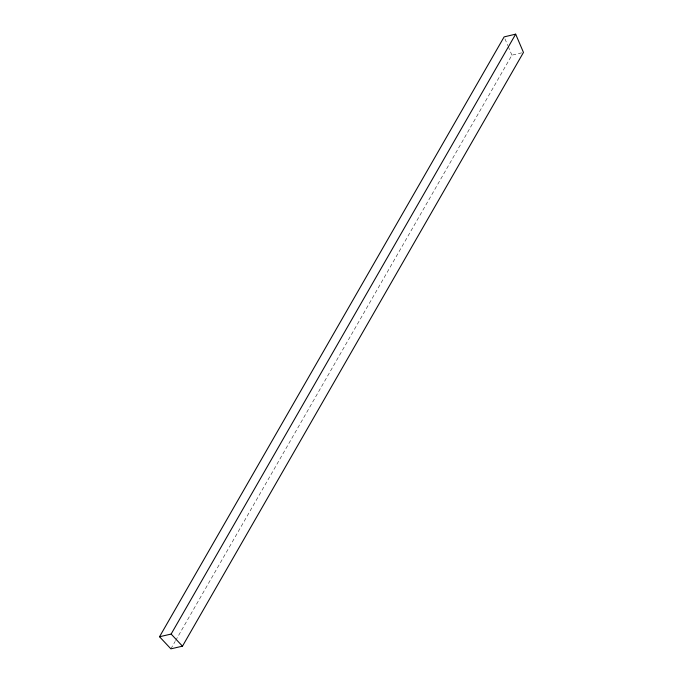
<?xml version="1.0" encoding="UTF-8"?>
<svg xmlns="http://www.w3.org/2000/svg" width="683" height="683" viewBox="0 0 683 683"><rect width="100%" height="100%" fill="white"/><g stroke="black" fill="none" stroke-linecap="round" stroke-linejoin="round"><path stroke-width="0.51" stroke-dasharray="3.42 2.56" d="M170.878 648.85L175.13 641.448M175.659 640.526L511.909 55.169L523.468 52.429M504.933 38.82L507.81 45.556M508.22 46.512L511.909 55.169"/><path stroke-width="1.02" d="M159.532 636.744L171.134 634.063L515.665 34.15L523.468 52.429L182.481 646.169L170.878 648.85L159.532 636.744L504.114 36.899L515.665 34.15M171.134 634.063L182.481 646.169"/></g></svg>
